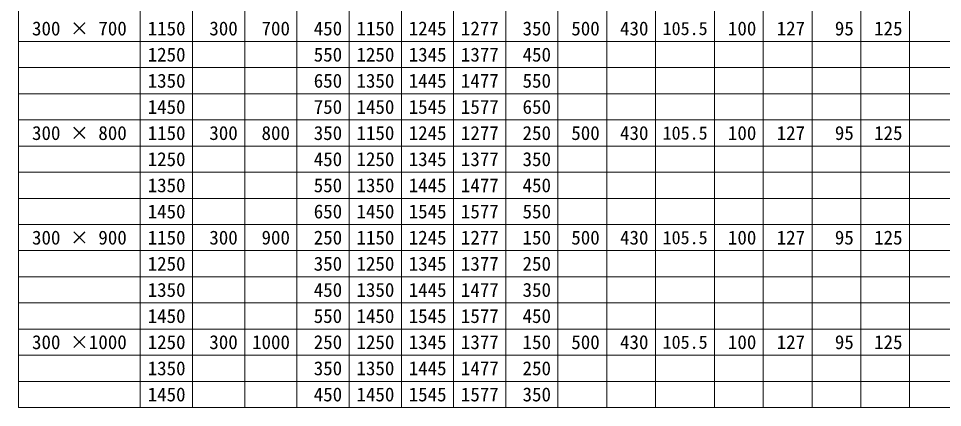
# Model space of a CAD drawing. Units: millimetres, scale not verified. Extents: x 64173 to 81200, y -117893 to -111285.
# Drawn here: x 68368 to 71023, y -115693 to -114577 of the extents above; entities that cross this region are included whole.
import ezdxf
from ezdxf.enums import TextEntityAlignment as Align

# ---------------------------------------------------------------- set-up
doc = ezdxf.new("R2010")
doc.units = ezdxf.units.MM
doc.header["$LTSCALE"] = 15
doc.layers.add('Defpoints_2', color=8, linetype='Continuous', lineweight=0)
doc.layers.add('寸法表', color=7, linetype='Continuous', lineweight=13)
doc.styles.add('ＭＳ 明朝', font='')
doc.styles.get('ＭＳ 明朝').set_extended_font_data('MS Mincho')

msp = doc.modelspace()

# ---------------------------------------------------------------- linework, layer by layer
at = {"layer": 'Defpoints_2'}
for p, q in [((68367.8, -114643.33), (68717.8, -114643.33)), ((68867.8, -114643.33), (69167.8, -114643.33)), ((69917.8, -114643.33), (71907.8, -114643.33)), ((68367.8, -114718.33), (68717.8, -114718.33)), ((68867.8, -114718.33), (69167.8, -114718.33)), ((69917.8, -114718.33), (71907.8, -114718.33)), ((68367.8, -114793.33), (68717.8, -114793.33)), ((68867.8, -114793.33), (69167.8, -114793.33)), ((69917.8, -114793.33), (71907.8, -114793.33)), ((68367.8, -114943.33), (68717.8, -114943.33)), ((68867.8, -114943.33), (69167.8, -114943.33)), ((69917.8, -114943.33), (71907.8, -114943.33)), ((68367.8, -115018.33), (68717.8, -115018.33)), ((68867.8, -115018.33), (69167.8, -115018.33)), ((69917.8, -115018.33), (71907.8, -115018.33)), ((68367.8, -115093.33), (68717.8, -115093.33)), ((68867.8, -115093.33), (69167.8, -115093.33)), ((69917.8, -115093.33), (71907.8, -115093.33)), ((68367.8, -115243.33), (68717.8, -115243.33)), ((68867.8, -115243.33), (69167.8, -115243.33)), ((69917.8, -115243.33), (71907.8, -115243.33)), ((68367.8, -115318.33), (68717.8, -115318.33)), ((68867.8, -115318.33), (69167.8, -115318.33)), ((69917.8, -115318.33), (71907.8, -115318.33)), ((68367.8, -115393.33), (68717.8, -115393.33)), ((68867.8, -115393.33), (69167.8, -115393.33)), ((69917.8, -115393.33), (71907.8, -115393.33)), ((68367.8, -115543.33), (68717.8, -115543.33)), ((68867.8, -115543.33), (69167.8, -115543.33)), ((69917.8, -115543.33), (71907.8, -115543.33)), ((68367.8, -115618.33), (68717.8, -115618.33)), ((68867.8, -115618.33), (69167.8, -115618.33)), ((69917.8, -115618.33), (71907.8, -115618.33))]:
    msp.add_line(p, q, dxfattribs=at)
at = {"layer": '寸法表'}
for p, q in [((68367.8, -113088.33), (68367.8, -115693.33)), ((68867.8, -113088.33), (68867.8, -115693.33)), ((68717.8, -113228.33), (68717.8, -115693.33)), ((69017.8, -113228.33), (69017.8, -115693.33)), ((69167.8, -113228.33), (69167.8, -115693.33)), ((69317.8, -113228.33), (69317.8, -115693.33)), ((69467.8, -113228.33), (69467.8, -115693.33)), ((69617.8, -113228.33), (69617.8, -115693.33)), ((69767.8, -113228.33), (69767.8, -115693.33)), ((69917.8, -113228.33), (69917.8, -115693.33)), ((70057.8, -113228.33), (70057.8, -115693.33)), ((70197.8, -113228.33), (70197.8, -115693.33)), ((70367.8, -113228.33), (70367.8, -115693.33)), ((70507.8, -113228.33), (70507.8, -115693.33)), ((70647.8, -113228.33), (70647.8, -115693.33)), ((70787.8, -113228.33), (70787.8, -115693.33)), ((70927.8, -113228.33), (70927.8, -115693.33)), ((68717.8, -114643.33), (68867.8, -114643.33)), ((69167.8, -114643.33), (69917.8, -114643.33)), ((68717.8, -114718.33), (68867.8, -114718.33)), ((69167.8, -114718.33), (69917.8, -114718.33)), ((68717.8, -114793.33), (68867.8, -114793.33)), ((69167.8, -114793.33), (69917.8, -114793.33)), ((68367.8, -114868.33), (72067.8, -114868.33)), ((68717.8, -114943.33), (68867.8, -114943.33)), ((69167.8, -114943.33), (69917.8, -114943.33)), ((68717.8, -115018.33), (68867.8, -115018.33)), ((69167.8, -115018.33), (69917.8, -115018.33)), ((68717.8, -115093.33), (68867.8, -115093.33)), ((69167.8, -115093.33), (69917.8, -115093.33)), ((68367.8, -115168.33), (72067.8, -115168.33)), ((68717.8, -115243.33), (68867.8, -115243.33)), ((69167.8, -115243.33), (69917.8, -115243.33)), ((68717.8, -115318.33), (68867.8, -115318.33)), ((69167.8, -115318.33), (69917.8, -115318.33)), ((68717.8, -115393.33), (68867.8, -115393.33)), ((69167.8, -115393.33), (69917.8, -115393.33)), ((68367.8, -115468.33), (72067.8, -115468.33)), ((68717.8, -115543.33), (68867.8, -115543.33)), ((69167.8, -115543.33), (69917.8, -115543.33)), ((68717.8, -115618.33), (68867.8, -115618.33)), ((69167.8, -115618.33), (69917.8, -115618.33)), ((68367.8, -115693.33), (72067.8, -115693.33))]:
    msp.add_line(p, q, dxfattribs=at)

# ---------------------------------------------------------------- texts
at = {"layer": '寸法表', "style": 'ＭＳ 明朝'}
for s, p in [('300 × 700', (68542.8, -114605.83)), ('300 × 800', (68542.8, -114905.83)), ('300 × 900', (68542.8, -115205.83)), ('300 ×1000', (68542.8, -115505.83))]:
    msp.add_text(s, height=40.03, dxfattribs=at).set_placement(p, align=Align.MIDDLE_CENTER)
for s, height, p in [('1150', 40.03, (68847.8, -114605.83)), ('300', 40.03, (68997.8, -114605.83)), ('700', 40.03, (69147.8, -114605.83)), ('450', 40.03, (69297.8, -114605.83)), ('1150', 40.03, (69447.8, -114605.83)), ('1245', 40.03, (69597.8, -114605.83)), ('1277', 40.03, (69747.8, -114605.83)), ('350', 40.03, (69897.8, -114605.83)), ('500', 40.03, (70037.8, -114605.83)), ('430', 40.03, (70177.8, -114605.83)), ('105.5', 38.03, (70347.8, -114605.83)), ('100', 40.03, (70487.8, -114605.83)), ('127', 40.03, (70627.8, -114605.83)), ('95', 40.03, (70767.8, -114605.83)), ('125', 40.03, (70907.8, -114605.83)), ('1250', 40.03, (68847.8, -114680.83)), ('550', 40.03, (69297.8, -114680.83)), ('1250', 40.03, (69447.8, -114680.83)), ('1345', 40.03, (69597.8, -114680.83)), ('1377', 40.03, (69747.8, -114680.83)), ('450', 40.03, (69897.8, -114680.83)), ('1350', 40.03, (68847.8, -114755.83)), ('650', 40.03, (69297.8, -114755.83)), ('1350', 40.03, (69447.8, -114755.83)), ('1445', 40.03, (69597.8, -114755.83)), ('1477', 40.03, (69747.8, -114755.83)), ('550', 40.03, (69897.8, -114755.83)), ('1450', 40.03, (68847.8, -114830.83)), ('750', 40.03, (69297.8, -114830.83)), ('1450', 40.03, (69447.8, -114830.83)), ('1545', 40.03, (69597.8, -114830.83)), ('1577', 40.03, (69747.8, -114830.83)), ('650', 40.03, (69897.8, -114830.83)), ('1150', 40.03, (68847.8, -114905.83)), ('300', 40.03, (68997.8, -114905.83)), ('800', 40.03, (69147.8, -114905.83)), ('350', 40.03, (69297.8, -114905.83)), ('1150', 40.03, (69447.8, -114905.83)), ('1245', 40.03, (69597.8, -114905.83)), ('1277', 40.03, (69747.8, -114905.83)), ('250', 40.03, (69897.8, -114905.83)), ('500', 40.03, (70037.8, -114905.83)), ('430', 40.03, (70177.8, -114905.83)), ('105.5', 38.03, (70347.8, -114905.83)), ('100', 40.03, (70487.8, -114905.83)), ('127', 40.03, (70627.8, -114905.83)), ('95', 40.03, (70767.8, -114905.83)), ('125', 40.03, (70907.8, -114905.83)), ('1250', 40.03, (68847.8, -114980.83)), ('450', 40.03, (69297.8, -114980.83)), ('1250', 40.03, (69447.8, -114980.83)), ('1345', 40.03, (69597.8, -114980.83)), ('1377', 40.03, (69747.8, -114980.83)), ('350', 40.03, (69897.8, -114980.83)), ('1350', 40.03, (68847.8, -115055.83)), ('550', 40.03, (69297.8, -115055.83)), ('1350', 40.03, (69447.8, -115055.83)), ('1445', 40.03, (69597.8, -115055.83)), ('1477', 40.03, (69747.8, -115055.83)), ('450', 40.03, (69897.8, -115055.83)), ('1450', 40.03, (68847.8, -115130.83)), ('650', 40.03, (69297.8, -115130.83)), ('1450', 40.03, (69447.8, -115130.83)), ('1545', 40.03, (69597.8, -115130.83)), ('1577', 40.03, (69747.8, -115130.83)), ('550', 40.03, (69897.8, -115130.83)), ('1150', 40.03, (68847.8, -115205.83)), ('300', 40.03, (68997.8, -115205.83)), ('900', 40.03, (69147.8, -115205.83)), ('250', 40.03, (69297.8, -115205.83)), ('1150', 40.03, (69447.8, -115205.83)), ('1245', 40.03, (69597.8, -115205.83)), ('1277', 40.03, (69747.8, -115205.83)), ('150', 40.03, (69897.8, -115205.83)), ('500', 40.03, (70037.8, -115205.83)), ('430', 40.03, (70177.8, -115205.83)), ('105.5', 38.03, (70347.8, -115205.83)), ('100', 40.03, (70487.8, -115205.83)), ('127', 40.03, (70627.8, -115205.83)), ('95', 40.03, (70767.8, -115205.83)), ('125', 40.03, (70907.8, -115205.83)), ('1250', 40.03, (68847.8, -115280.83)), ('350', 40.03, (69297.8, -115280.83)), ('1250', 40.03, (69447.8, -115280.83)), ('1345', 40.03, (69597.8, -115280.83)), ('1377', 40.03, (69747.8, -115280.83)), ('250', 40.03, (69897.8, -115280.83)), ('1350', 40.03, (68847.8, -115355.83)), ('450', 40.03, (69297.8, -115355.83)), ('1350', 40.03, (69447.8, -115355.83)), ('1445', 40.03, (69597.8, -115355.83)), ('1477', 40.03, (69747.8, -115355.83)), ('350', 40.03, (69897.8, -115355.83)), ('1450', 40.03, (68847.8, -115430.83)), ('550', 40.03, (69297.8, -115430.83)), ('1450', 40.03, (69447.8, -115430.83)), ('1545', 40.03, (69597.8, -115430.83)), ('1577', 40.03, (69747.8, -115430.83)), ('450', 40.03, (69897.8, -115430.83)), ('1250', 40.03, (68847.8, -115505.83)), ('300', 40.03, (68997.8, -115505.83)), ('1000', 40.03, (69147.8, -115505.83)), ('250', 40.03, (69297.8, -115505.83)), ('1250', 40.03, (69447.8, -115505.83)), ('1345', 40.03, (69597.8, -115505.83)), ('1377', 40.03, (69747.8, -115505.83)), ('150', 40.03, (69897.8, -115505.83)), ('500', 40.03, (70037.8, -115505.83)), ('430', 40.03, (70177.8, -115505.83)), ('105.5', 38.03, (70347.8, -115505.83)), ('100', 40.03, (70487.8, -115505.83)), ('127', 40.03, (70627.8, -115505.83)), ('95', 40.03, (70767.8, -115505.83)), ('125', 40.03, (70907.8, -115505.83)), ('1350', 40.03, (68847.8, -115580.83)), ('350', 40.03, (69297.8, -115580.83)), ('1350', 40.03, (69447.8, -115580.83)), ('1445', 40.03, (69597.8, -115580.83)), ('1477', 40.03, (69747.8, -115580.83)), ('250', 40.03, (69897.8, -115580.83)), ('1450', 40.03, (68847.8, -115655.83)), ('450', 40.03, (69297.8, -115655.83)), ('1450', 40.03, (69447.8, -115655.83)), ('1545', 40.03, (69597.8, -115655.83)), ('1577', 40.03, (69747.8, -115655.83)), ('350', 40.03, (69897.8, -115655.83))]:
    msp.add_text(s, height=height, dxfattribs=at).set_placement(p, align=Align.MIDDLE_RIGHT)

doc.saveas('drawing.dxf')
